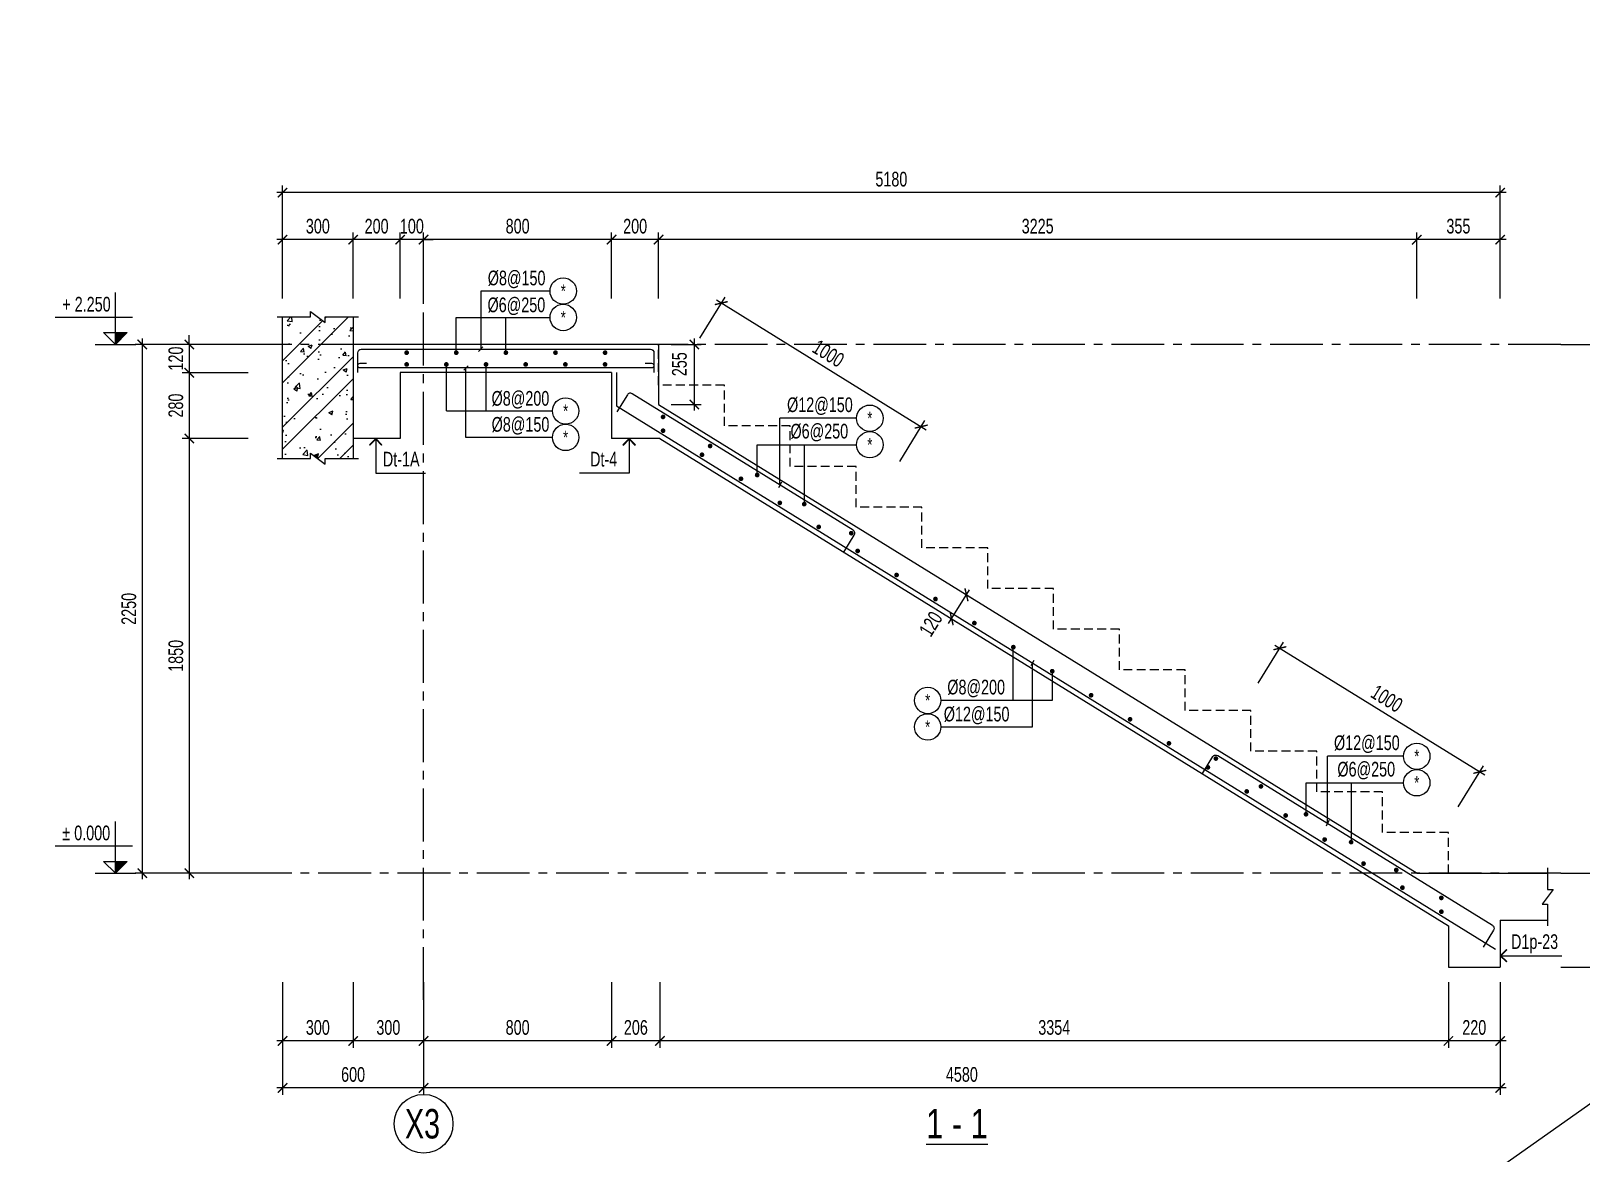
# Model space of a CAD drawing. Header units: millimetres. Extents: x -77370 to 109412, y -14880 to 214694.
# Drawn here: x 48585 to 61783, y 158162 to 167719 of the extents above; entities that cross this region are included whole.
import ezdxf
from ezdxf.enums import TextEntityAlignment as Align

# ---------------------------------------------------------------- set-up
doc = ezdxf.new("R2010")
doc.units = ezdxf.units.MM
doc.header["$LTSCALE"] = 300
doc.header["$MEASUREMENT"] = 0
doc.header["$PDMODE"] = 66
doc.linetypes.add('CENTER2', pattern=[1.125, 0.75, -0.125, 0.125, -0.125])
doc.linetypes.add('HIDDEN', pattern=[0.375, 0.25, -0.125])
doc.layers.get('0').update_dxf_attribs({"linetype": 'CONTINUOUS'})
doc.layers.get('DEFPOINTS').update_dxf_attribs({"linetype": 'CONTINUOUS'})
for name, color, linetype in [('CDC.01.AXIS', 160, 'CENTER2'), ('CDC.02.DIM', 1, 'CONTINUOUS'), ('CDC.03.BORDER', 3, 'CONTINUOUS'), ('CDC.04.HIDDEN', 8, 'HIDDEN'), ('CDC.05.STEEL', 4, 'CONTINUOUS'), ('CDC.06.TEXT', 2, 'CONTINUOUS'), ('CDC.10.HATCH', 251, 'CONTINUOUS'), ('CDC.11.NOTE', 8, 'CONTINUOUS'), ('CDC.14.STEELNUM', 2, 'CONTINUOUS'), ('KCS_SNODE', 6, 'CONTINUOUS')]:
    doc.layers.add(name, color=color, linetype=linetype)
doc.layers.add('KCS_Plotter', color=11, linetype='CONTINUOUS', plot=False)
doc.styles.add('KCS_SMTEXT', font='arial.ttf', dxfattribs={"width": 0.7})
doc.dimstyles.new('KCS_DIM25', dxfattribs={"dimscale": 2, "dimtxt": 62.5, "dimasz": 40, "dimexe": 30, "dimexo": 0, "dimgap": 25, "dimtad": 1, "dimdec": 0, "dimlfac": 0.5, "dimzin": 13, "dimdsep": 46, "dimtxsty": 'KCS_SMTEXT', "dimblk": 'ARCHTICK', "dimcen": 0, "dimdle": 25, "dimclrd": 1, "dimclre": 1, "dimclrt": 2, "dimadec": 0, "dimazin": 0, "dimtfac": 1, "dimtdec": 0, "dimtix": 1, "dimtmove": 2, "dimatfit": 3, "dimfxl": 1, "dimtolj": 1, "dimtzin": 13, "dimarcsym": 0})

# ---------------------------------------------------------------- blocks, each defined once
blk = doc.blocks.new('_ArchTick')
at = {"color": 0, "linetype": 'ByBlock', "const_width": 0.15}
blk.add_lwpolyline([(-0.5, -0.5), (0.5, 0.5)], dxfattribs=at)
blk = doc.blocks.new('*D926')
at = {"layer": 'CDC.02.DIM', "color": 1, "lineweight": -2, "transparency": 16777216}
for p, q in [((50432, 164251), (49872, 164251)), ((49932, 164301), (49932, 160501)), ((50432, 160551), (49872, 160551))]:
    blk.add_line(p, q, dxfattribs=at)
at = {"layer": 'DEFPOINTS', "color": 0, "transparency": 16777216}
for p in [(50432, 164251), (49932, 160551), (50432, 160551)]:
    blk.add_point(p, dxfattribs=at)
at = {"layer": 'CDC.02.DIM', "color": 1, "lineweight": -2, "transparency": 16777216, "xscale": 80, "yscale": 80, "zscale": 80}
for p, rotation in [((49932, 164251), 90), ((49932, 160551), 270)]:
    blk.add_blockref('_ArchTick', p, dxfattribs=dict(at, rotation=rotation))
at = {"layer": 'CDC.02.DIM', "color": 2, "transparency": 16777216, "insert": (49818, 162401), "char_height": 125, "attachment_point": 5, "rotation": 90, "style": 'KCS_SMTEXT'}
blk.add_mtext('\\A1;1850', dxfattribs=at)
blk = doc.blocks.new('*D927')
at = {"layer": 'CDC.02.DIM', "color": 1, "lineweight": -2, "transparency": 16777216}
for p, q in [((49532, 165101), (49532, 160501)), ((50432, 165051), (49472, 165051)), ((50432, 160551), (49472, 160551))]:
    blk.add_line(p, q, dxfattribs=at)
at = {"layer": 'DEFPOINTS', "color": 0, "transparency": 16777216}
for p in [(50432, 165051), (49532, 160551), (50432, 160551)]:
    blk.add_point(p, dxfattribs=at)
at = {"layer": 'CDC.02.DIM', "color": 1, "lineweight": -2, "transparency": 16777216, "xscale": 80, "yscale": 80, "zscale": 80}
for p, rotation in [((49532, 165051), 90), ((49532, 160551), 270)]:
    blk.add_blockref('_ArchTick', p, dxfattribs=dict(at, rotation=rotation))
at = {"layer": 'CDC.02.DIM', "color": 2, "transparency": 16777216, "insert": (49418, 162801), "char_height": 125, "attachment_point": 5, "rotation": 90, "style": 'KCS_SMTEXT'}
blk.add_mtext('\\A1;2250', dxfattribs=at)
blk = doc.blocks.new('*D928')
at = {"layer": 'CDC.02.DIM', "color": 1, "lineweight": -2, "transparency": 16777216}
for p, q in [((49932, 165051), (49932, 165131)), ((50432, 165051), (49872, 165051)), ((49932, 165051), (49932, 164811)), ((50432, 164811), (49872, 164811)), ((49932, 164811), (49932, 164731))]:
    blk.add_line(p, q, dxfattribs=at)
at = {"layer": 'DEFPOINTS', "color": 0, "transparency": 16777216}
for p in [(50432, 165051), (49932, 164811), (50432, 164811)]:
    blk.add_point(p, dxfattribs=at)
at = {"layer": 'CDC.02.DIM', "color": 1, "lineweight": -2, "transparency": 16777216, "xscale": 80, "yscale": 80, "zscale": 80}
for p, rotation in [((49932, 165051), 270), ((49932, 164811), 90)]:
    blk.add_blockref('_ArchTick', p, dxfattribs=dict(at, rotation=rotation))
at = {"layer": 'CDC.02.DIM', "color": 2, "transparency": 16777216, "insert": (49818, 164931), "char_height": 125, "attachment_point": 5, "rotation": 90, "style": 'KCS_SMTEXT'}
blk.add_mtext('\\A1;120', dxfattribs=at)
blk = doc.blocks.new('*D929')
at = {"layer": 'CDC.02.DIM', "color": 1, "lineweight": -2, "transparency": 16777216}
for p, q in [((49932, 164861), (49932, 164201)), ((50432, 164811), (49872, 164811)), ((50432, 164251), (49872, 164251))]:
    blk.add_line(p, q, dxfattribs=at)
at = {"layer": 'DEFPOINTS', "color": 0, "transparency": 16777216}
for p in [(50432, 164811), (49932, 164251), (50432, 164251)]:
    blk.add_point(p, dxfattribs=at)
at = {"layer": 'CDC.02.DIM', "color": 1, "lineweight": -2, "transparency": 16777216, "xscale": 80, "yscale": 80, "zscale": 80}
for p, rotation in [((49932, 164811), 90), ((49932, 164251), 270)]:
    blk.add_blockref('_ArchTick', p, dxfattribs=dict(at, rotation=rotation))
at = {"layer": 'CDC.02.DIM', "color": 2, "transparency": 16777216, "insert": (49818, 164531), "char_height": 125, "attachment_point": 5, "rotation": 90, "style": 'KCS_SMTEXT'}
blk.add_mtext('\\A1;280', dxfattribs=at)
blk = doc.blocks.new('*D930')
at = {"layer": 'CDC.02.DIM', "color": 1, "lineweight": -2, "transparency": 16777216}
for p, q in [((60426, 165943), (53876, 165943)), ((53926, 165443), (53926, 166003)), ((60376, 165443), (60376, 166003))]:
    blk.add_line(p, q, dxfattribs=at)
at = {"layer": 'DEFPOINTS', "color": 0, "transparency": 16777216}
for p in [(53926, 165943), (53926, 165443), (60376, 165443)]:
    blk.add_point(p, dxfattribs=at)
at = {"layer": 'CDC.02.DIM', "color": 1, "lineweight": -2, "transparency": 16777216, "xscale": 80, "yscale": 80, "zscale": 80, "rotation": 180}
blk.add_blockref('_ArchTick', (53926, 165943), dxfattribs=at)
at = {"layer": 'CDC.02.DIM', "color": 1, "lineweight": -2, "transparency": 16777216, "xscale": 80, "yscale": 80, "zscale": 80}
blk.add_blockref('_ArchTick', (60376, 165943), dxfattribs=at)
at = {"layer": 'CDC.02.DIM', "color": 2, "transparency": 16777216, "insert": (57151, 166057), "char_height": 125, "attachment_point": 5, "style": 'KCS_SMTEXT'}
blk.add_mtext('\\A1;3225', dxfattribs=at)
blk = doc.blocks.new('*D931')
at = {"layer": 'CDC.02.DIM', "color": 1, "lineweight": -2, "transparency": 16777216}
for p, q in [((53976, 165943), (53476, 165943)), ((53526, 165443), (53526, 166003)), ((53926, 165443), (53926, 166003))]:
    blk.add_line(p, q, dxfattribs=at)
at = {"layer": 'DEFPOINTS', "color": 0, "transparency": 16777216}
for p in [(53526, 165943), (53526, 165443), (53926, 165443)]:
    blk.add_point(p, dxfattribs=at)
at = {"layer": 'CDC.02.DIM', "color": 1, "lineweight": -2, "transparency": 16777216, "xscale": 80, "yscale": 80, "zscale": 80, "rotation": 180}
blk.add_blockref('_ArchTick', (53526, 165943), dxfattribs=at)
at = {"layer": 'CDC.02.DIM', "color": 1, "lineweight": -2, "transparency": 16777216, "xscale": 80, "yscale": 80, "zscale": 80}
blk.add_blockref('_ArchTick', (53926, 165943), dxfattribs=at)
at = {"layer": 'CDC.02.DIM', "color": 2, "transparency": 16777216, "insert": (53726, 166057), "char_height": 125, "attachment_point": 5, "style": 'KCS_SMTEXT'}
blk.add_mtext('\\A1;200', dxfattribs=at)
blk = doc.blocks.new('*D932')
at = {"layer": 'CDC.02.DIM', "color": 1, "lineweight": -2, "transparency": 16777216}
for p, q in [((51776, 165943), (51276, 165943)), ((51326, 165443), (51326, 166003)), ((51726, 165443), (51726, 166003))]:
    blk.add_line(p, q, dxfattribs=at)
at = {"layer": 'DEFPOINTS', "color": 0, "transparency": 16777216}
for p in [(51326, 165943), (51326, 165443), (51726, 165443)]:
    blk.add_point(p, dxfattribs=at)
at = {"layer": 'CDC.02.DIM', "color": 1, "lineweight": -2, "transparency": 16777216, "xscale": 80, "yscale": 80, "zscale": 80, "rotation": 180}
blk.add_blockref('_ArchTick', (51326, 165943), dxfattribs=at)
at = {"layer": 'CDC.02.DIM', "color": 1, "lineweight": -2, "transparency": 16777216, "xscale": 80, "yscale": 80, "zscale": 80}
blk.add_blockref('_ArchTick', (51726, 165943), dxfattribs=at)
at = {"layer": 'CDC.02.DIM', "color": 2, "transparency": 16777216, "insert": (51526, 166057), "char_height": 125, "attachment_point": 5, "style": 'KCS_SMTEXT'}
blk.add_mtext('\\A1;200', dxfattribs=at)
blk = doc.blocks.new('*D933')
at = {"layer": 'CDC.02.DIM', "color": 1, "lineweight": -2, "transparency": 16777216}
for p, q in [((61136, 166343), (50676, 166343)), ((50726, 165443), (50726, 166403)), ((61086, 165443), (61086, 166403))]:
    blk.add_line(p, q, dxfattribs=at)
at = {"layer": 'DEFPOINTS', "color": 0, "transparency": 16777216}
for p in [(50726, 166343), (50726, 165443), (61086, 165443)]:
    blk.add_point(p, dxfattribs=at)
at = {"layer": 'CDC.02.DIM', "color": 1, "lineweight": -2, "transparency": 16777216, "xscale": 80, "yscale": 80, "zscale": 80, "rotation": 180}
blk.add_blockref('_ArchTick', (50726, 166343), dxfattribs=at)
at = {"layer": 'CDC.02.DIM', "color": 1, "lineweight": -2, "transparency": 16777216, "xscale": 80, "yscale": 80, "zscale": 80}
blk.add_blockref('_ArchTick', (61086, 166343), dxfattribs=at)
at = {"layer": 'CDC.02.DIM', "color": 2, "transparency": 16777216, "insert": (55906, 166457), "char_height": 125, "attachment_point": 5, "style": 'KCS_SMTEXT'}
blk.add_mtext('\\A1;5180', dxfattribs=at)
blk = doc.blocks.new('*D934')
at = {"layer": 'CDC.02.DIM', "color": 1, "lineweight": -2, "transparency": 16777216}
for p, q in [((51376, 165943), (50676, 165943)), ((50726, 165443), (50726, 166003)), ((51326, 165443), (51326, 166003))]:
    blk.add_line(p, q, dxfattribs=at)
at = {"layer": 'DEFPOINTS', "color": 0, "transparency": 16777216}
for p in [(50726, 165943), (50726, 165443), (51326, 165443)]:
    blk.add_point(p, dxfattribs=at)
at = {"layer": 'CDC.02.DIM', "color": 1, "lineweight": -2, "transparency": 16777216, "xscale": 80, "yscale": 80, "zscale": 80, "rotation": 180}
blk.add_blockref('_ArchTick', (50726, 165943), dxfattribs=at)
at = {"layer": 'CDC.02.DIM', "color": 1, "lineweight": -2, "transparency": 16777216, "xscale": 80, "yscale": 80, "zscale": 80}
blk.add_blockref('_ArchTick', (51326, 165943), dxfattribs=at)
at = {"layer": 'CDC.02.DIM', "color": 2, "transparency": 16777216, "insert": (51026, 166057), "char_height": 125, "attachment_point": 5, "style": 'KCS_SMTEXT'}
blk.add_mtext('\\A1;300', dxfattribs=at)
blk = doc.blocks.new('*D935')
at = {"layer": 'CDC.02.DIM', "color": 1, "lineweight": -2, "transparency": 16777216}
for p, q in [((61136, 165943), (60326, 165943)), ((60376, 165443), (60376, 166003)), ((61086, 165443), (61086, 166003))]:
    blk.add_line(p, q, dxfattribs=at)
at = {"layer": 'DEFPOINTS', "color": 0, "transparency": 16777216}
for p in [(60376, 165943), (60376, 165443), (61086, 165443)]:
    blk.add_point(p, dxfattribs=at)
at = {"layer": 'CDC.02.DIM', "color": 1, "lineweight": -2, "transparency": 16777216, "xscale": 80, "yscale": 80, "zscale": 80, "rotation": 180}
blk.add_blockref('_ArchTick', (60376, 165943), dxfattribs=at)
at = {"layer": 'CDC.02.DIM', "color": 1, "lineweight": -2, "transparency": 16777216, "xscale": 80, "yscale": 80, "zscale": 80}
blk.add_blockref('_ArchTick', (61086, 165943), dxfattribs=at)
at = {"layer": 'CDC.02.DIM', "color": 2, "transparency": 16777216, "insert": (60731, 166057), "char_height": 125, "attachment_point": 5, "style": 'KCS_SMTEXT'}
blk.add_mtext('\\A1;355', dxfattribs=at)
blk = doc.blocks.new('*D936')
at = {"layer": 'CDC.02.DIM', "color": 1, "lineweight": -2, "transparency": 16777216}
for p, q in [((53576, 165943), (51876, 165943)), ((51926, 165443), (51926, 166003)), ((53526, 165443), (53526, 166003))]:
    blk.add_line(p, q, dxfattribs=at)
at = {"layer": 'DEFPOINTS', "color": 0, "transparency": 16777216}
for p in [(51926, 165943), (51926, 165443), (53526, 165443)]:
    blk.add_point(p, dxfattribs=at)
at = {"layer": 'CDC.02.DIM', "color": 1, "lineweight": -2, "transparency": 16777216, "xscale": 80, "yscale": 80, "zscale": 80, "rotation": 180}
blk.add_blockref('_ArchTick', (51926, 165943), dxfattribs=at)
at = {"layer": 'CDC.02.DIM', "color": 1, "lineweight": -2, "transparency": 16777216, "xscale": 80, "yscale": 80, "zscale": 80}
blk.add_blockref('_ArchTick', (53526, 165943), dxfattribs=at)
at = {"layer": 'CDC.02.DIM', "color": 2, "transparency": 16777216, "insert": (52726, 166057), "char_height": 125, "attachment_point": 5, "style": 'KCS_SMTEXT'}
blk.add_mtext('\\A1;800', dxfattribs=at)
blk = doc.blocks.new('*D937')
at = {"layer": 'CDC.02.DIM', "color": 1, "lineweight": -2, "transparency": 16777216}
for p, q in [((62103, 160501), (62103, 165101)), ((61603, 165051), (62163, 165051)), ((61603, 160551), (62163, 160551))]:
    blk.add_line(p, q, dxfattribs=at)
at = {"layer": 'DEFPOINTS', "color": 0, "transparency": 16777216}
for p in [(61603, 165051), (62103, 165051), (61603, 160551)]:
    blk.add_point(p, dxfattribs=at)
at = {"layer": 'CDC.02.DIM', "color": 1, "lineweight": -2, "transparency": 16777216, "xscale": 80, "yscale": 80, "zscale": 80}
for p, rotation in [((62103, 165051), 90), ((62103, 160551), 270)]:
    blk.add_blockref('_ArchTick', p, dxfattribs=dict(at, rotation=rotation))
at = {"layer": 'CDC.02.DIM', "color": 2, "transparency": 16777216, "insert": (61990, 162801), "char_height": 125, "attachment_point": 5, "rotation": 90, "style": 'KCS_SMTEXT'}
blk.add_mtext('\\A1;13Bx173.1 = 2250', dxfattribs=at)
blk = doc.blocks.new('*D938')
at = {"layer": 'CDC.02.DIM', "color": 1, "lineweight": -2, "transparency": 16777216}
for p, q in [((61603, 160551), (62163, 160551)), ((62103, 159701), (62103, 160601)), ((61603, 159751), (62163, 159751))]:
    blk.add_line(p, q, dxfattribs=at)
at = {"layer": 'DEFPOINTS', "color": 0, "transparency": 16777216}
for p in [(61603, 160551), (62103, 160551), (61603, 159751)]:
    blk.add_point(p, dxfattribs=at)
at = {"layer": 'CDC.02.DIM', "color": 1, "lineweight": -2, "transparency": 16777216, "xscale": 80, "yscale": 80, "zscale": 80}
for p, rotation in [((62103, 160551), 90), ((62103, 159751), 270)]:
    blk.add_blockref('_ArchTick', p, dxfattribs=dict(at, rotation=rotation))
at = {"layer": 'CDC.02.DIM', "color": 2, "transparency": 16777216, "insert": (61990, 160151), "char_height": 125, "attachment_point": 5, "rotation": 90, "style": 'KCS_SMTEXT'}
blk.add_mtext('\\A1;400', dxfattribs=at)
blk = doc.blocks.new('*D939')
at = {"layer": 'CDC.02.DIM', "color": 1, "lineweight": -2, "transparency": 16777216}
for p, q in [((53526, 159624), (53526, 159064)), ((53937, 159624), (53937, 159064)), ((53987, 159124), (53476, 159124))]:
    blk.add_line(p, q, dxfattribs=at)
at = {"layer": 'DEFPOINTS', "color": 0, "transparency": 16777216}
for p in [(53526, 159624), (53937, 159624), (53526, 159124)]:
    blk.add_point(p, dxfattribs=at)
at = {"layer": 'CDC.02.DIM', "color": 1, "lineweight": -2, "transparency": 16777216, "xscale": 80, "yscale": 80, "zscale": 80, "rotation": 180}
blk.add_blockref('_ArchTick', (53526, 159124), dxfattribs=at)
at = {"layer": 'CDC.02.DIM', "color": 1, "lineweight": -2, "transparency": 16777216, "xscale": 80, "yscale": 80, "zscale": 80}
blk.add_blockref('_ArchTick', (53937, 159124), dxfattribs=at)
at = {"layer": 'CDC.02.DIM', "color": 2, "transparency": 16777216, "insert": (53732, 159238), "char_height": 125, "attachment_point": 5, "style": 'KCS_SMTEXT'}
blk.add_mtext('\\A1;206', dxfattribs=at)
blk = doc.blocks.new('*D940')
at = {"layer": 'CDC.02.DIM', "color": 1, "lineweight": -2, "transparency": 16777216}
for p, q in [((51926, 159624), (51926, 159064)), ((53526, 159624), (53526, 159064)), ((53576, 159124), (51876, 159124))]:
    blk.add_line(p, q, dxfattribs=at)
at = {"layer": 'DEFPOINTS', "color": 0, "transparency": 16777216}
for p in [(51926, 159624), (53526, 159624), (51926, 159124)]:
    blk.add_point(p, dxfattribs=at)
at = {"layer": 'CDC.02.DIM', "color": 1, "lineweight": -2, "transparency": 16777216, "xscale": 80, "yscale": 80, "zscale": 80, "rotation": 180}
blk.add_blockref('_ArchTick', (51926, 159124), dxfattribs=at)
at = {"layer": 'CDC.02.DIM', "color": 1, "lineweight": -2, "transparency": 16777216, "xscale": 80, "yscale": 80, "zscale": 80}
blk.add_blockref('_ArchTick', (53526, 159124), dxfattribs=at)
at = {"layer": 'CDC.02.DIM', "color": 2, "transparency": 16777216, "insert": (52726, 159238), "char_height": 125, "attachment_point": 5, "style": 'KCS_SMTEXT'}
blk.add_mtext('\\A1;800', dxfattribs=at)
blk = doc.blocks.new('*D851')
at = {"layer": 'CDC.02.DIM', "color": 1, "lineweight": -2, "transparency": 16777216}
for p, q in [((51926, 159624), (51926, 158664)), ((61086, 159624), (61086, 158664)), ((61136, 158724), (51876, 158724))]:
    blk.add_line(p, q, dxfattribs=at)
at = {"layer": 'DEFPOINTS', "color": 0, "transparency": 16777216}
for p in [(51926, 159624), (61086, 159624), (51926, 158724)]:
    blk.add_point(p, dxfattribs=at)
at = {"layer": 'CDC.02.DIM', "color": 1, "lineweight": -2, "transparency": 16777216, "xscale": 80, "yscale": 80, "zscale": 80, "rotation": 180}
blk.add_blockref('_ArchTick', (51926, 158724), dxfattribs=at)
at = {"layer": 'CDC.02.DIM', "color": 1, "lineweight": -2, "transparency": 16777216, "xscale": 80, "yscale": 80, "zscale": 80}
blk.add_blockref('_ArchTick', (61086, 158724), dxfattribs=at)
at = {"layer": 'CDC.02.DIM', "color": 2, "transparency": 16777216, "insert": (56506, 158838), "char_height": 125, "attachment_point": 5, "style": 'KCS_SMTEXT'}
blk.add_mtext('\\A1;4580', dxfattribs=at)
blk = doc.blocks.new('*D852')
at = {"layer": 'CDC.02.DIM', "color": 1, "lineweight": -2, "transparency": 16777216}
for p, q in [((60646, 159624), (60646, 159064)), ((61086, 159624), (61086, 159064)), ((61136, 159124), (60596, 159124))]:
    blk.add_line(p, q, dxfattribs=at)
at = {"layer": 'DEFPOINTS', "color": 0, "transparency": 16777216}
for p in [(60646, 159624), (61086, 159624), (60646, 159124)]:
    blk.add_point(p, dxfattribs=at)
at = {"layer": 'CDC.02.DIM', "color": 1, "lineweight": -2, "transparency": 16777216, "xscale": 80, "yscale": 80, "zscale": 80, "rotation": 180}
blk.add_blockref('_ArchTick', (60646, 159124), dxfattribs=at)
at = {"layer": 'CDC.02.DIM', "color": 1, "lineweight": -2, "transparency": 16777216, "xscale": 80, "yscale": 80, "zscale": 80}
blk.add_blockref('_ArchTick', (61086, 159124), dxfattribs=at)
at = {"layer": 'CDC.02.DIM', "color": 2, "transparency": 16777216, "insert": (60866, 159238), "char_height": 125, "attachment_point": 5, "style": 'KCS_SMTEXT'}
blk.add_mtext('\\A1;220', dxfattribs=at)
blk = doc.blocks.new('*D853')
at = {"layer": 'CDC.02.DIM', "color": 1, "lineweight": -2, "transparency": 16777216}
for p, q in [((51326, 159624), (51326, 159064)), ((51926, 159624), (51926, 159064)), ((51976, 159124), (51276, 159124))]:
    blk.add_line(p, q, dxfattribs=at)
at = {"layer": 'DEFPOINTS', "color": 0, "transparency": 16777216}
for p in [(51326, 159624), (51926, 159624), (51326, 159124)]:
    blk.add_point(p, dxfattribs=at)
at = {"layer": 'CDC.02.DIM', "color": 1, "lineweight": -2, "transparency": 16777216, "xscale": 80, "yscale": 80, "zscale": 80, "rotation": 180}
blk.add_blockref('_ArchTick', (51326, 159124), dxfattribs=at)
at = {"layer": 'CDC.02.DIM', "color": 1, "lineweight": -2, "transparency": 16777216, "xscale": 80, "yscale": 80, "zscale": 80}
blk.add_blockref('_ArchTick', (51926, 159124), dxfattribs=at)
at = {"layer": 'CDC.02.DIM', "color": 2, "transparency": 16777216, "insert": (51626, 159238), "char_height": 125, "attachment_point": 5, "style": 'KCS_SMTEXT'}
blk.add_mtext('\\A1;300', dxfattribs=at)
blk = doc.blocks.new('*D854')
at = {"layer": 'CDC.02.DIM', "color": 1, "lineweight": -2, "transparency": 16777216}
for p, q in [((50726, 159624), (50726, 159064)), ((51326, 159624), (51326, 159064)), ((51376, 159124), (50676, 159124))]:
    blk.add_line(p, q, dxfattribs=at)
at = {"layer": 'DEFPOINTS', "color": 0, "transparency": 16777216}
for p in [(50726, 159624), (51326, 159624), (50726, 159124)]:
    blk.add_point(p, dxfattribs=at)
at = {"layer": 'CDC.02.DIM', "color": 1, "lineweight": -2, "transparency": 16777216, "xscale": 80, "yscale": 80, "zscale": 80, "rotation": 180}
blk.add_blockref('_ArchTick', (50726, 159124), dxfattribs=at)
at = {"layer": 'CDC.02.DIM', "color": 1, "lineweight": -2, "transparency": 16777216, "xscale": 80, "yscale": 80, "zscale": 80}
blk.add_blockref('_ArchTick', (51326, 159124), dxfattribs=at)
at = {"layer": 'CDC.02.DIM', "color": 2, "transparency": 16777216, "insert": (51026, 159238), "char_height": 125, "attachment_point": 5, "style": 'KCS_SMTEXT'}
blk.add_mtext('\\A1;300', dxfattribs=at)
blk = doc.blocks.new('*D855')
at = {"layer": 'CDC.02.DIM', "color": 1, "lineweight": -2, "transparency": 16777216}
for p, q in [((50726, 159624), (50726, 158664)), ((51926, 159624), (51926, 158664)), ((51976, 158724), (50676, 158724))]:
    blk.add_line(p, q, dxfattribs=at)
at = {"layer": 'DEFPOINTS', "color": 0, "transparency": 16777216}
for p in [(50726, 159624), (51926, 159624), (50726, 158724)]:
    blk.add_point(p, dxfattribs=at)
at = {"layer": 'CDC.02.DIM', "color": 1, "lineweight": -2, "transparency": 16777216, "xscale": 80, "yscale": 80, "zscale": 80, "rotation": 180}
blk.add_blockref('_ArchTick', (50726, 158724), dxfattribs=at)
at = {"layer": 'CDC.02.DIM', "color": 1, "lineweight": -2, "transparency": 16777216, "xscale": 80, "yscale": 80, "zscale": 80}
blk.add_blockref('_ArchTick', (51926, 158724), dxfattribs=at)
at = {"layer": 'CDC.02.DIM', "color": 2, "transparency": 16777216, "insert": (51326, 158838), "char_height": 125, "attachment_point": 5, "style": 'KCS_SMTEXT'}
blk.add_mtext('\\A1;600', dxfattribs=at)
blk = doc.blocks.new('*D856')
at = {"layer": 'CDC.02.DIM', "color": 1, "lineweight": -2, "transparency": 16777216}
for p, q in [((56393, 162675), (56571, 162964)), ((56545, 162921), (56596, 162890)), ((56419, 162717), (56470, 162686))]:
    blk.add_line(p, q, dxfattribs=at)
at = {"layer": 'DEFPOINTS', "color": 0, "transparency": 16777216}
for p in [(56545, 162921), (56545, 162921), (56419, 162717)]:
    blk.add_point(p, dxfattribs=at)
at = {"layer": 'CDC.02.DIM', "color": 1, "lineweight": -2, "transparency": 16777216, "xscale": 80, "yscale": 80, "zscale": 80}
for p, rotation in [((56545, 162921), 58.27846772465916), ((56419, 162717), 238.2784677246592)]:
    blk.add_blockref('_ArchTick', p, dxfattribs=dict(at, rotation=rotation))
at = {"layer": 'CDC.02.DIM', "color": 2, "transparency": 16777216, "insert": (56242, 162672), "char_height": 125, "attachment_point": 5, "rotation": 58.2785, "style": 'KCS_SMTEXT'}
blk.add_mtext('\\A1;120', dxfattribs=at)
blk = doc.blocks.new('*D857')
at = {"layer": 'CDC.02.DIM', "color": 1, "lineweight": -2, "transparency": 16777216}
for p, q in [((54275, 165106), (54491, 165454)), ((54417, 165430), (56203, 164325)), ((55977, 164054), (56192, 164403))]:
    blk.add_line(p, q, dxfattribs=at)
at = {"layer": 'DEFPOINTS', "color": 0, "transparency": 16777216}
for p in [(54275, 165106), (56160, 164352), (55977, 164054)]:
    blk.add_point(p, dxfattribs=at)
at = {"layer": 'CDC.02.DIM', "color": 1, "lineweight": -2, "transparency": 16777216, "xscale": 80, "yscale": 80, "zscale": 80}
for p, rotation in [((54459, 165403), 148.2784677246591), ((56160, 164352), 328.2784677246591)]:
    blk.add_blockref('_ArchTick', p, dxfattribs=dict(at, rotation=rotation))
at = {"layer": 'CDC.02.DIM', "color": 2, "transparency": 16777216, "insert": (55370, 164974), "char_height": 125, "attachment_point": 5, "rotation": 328.2785, "style": 'KCS_SMTEXT'}
blk.add_mtext('\\A1;1000', dxfattribs=at)
blk = doc.blocks.new('*D858')
at = {"layer": 'CDC.02.DIM', "color": 1, "lineweight": -2, "transparency": 16777216}
for p, q in [((59028, 162168), (59243, 162517)), ((59169, 162492), (60956, 161388)), ((60729, 161116), (60945, 161465))]:
    blk.add_line(p, q, dxfattribs=at)
at = {"layer": 'DEFPOINTS', "color": 0, "transparency": 16777216}
for p in [(59028, 162168), (60913, 161414), (60729, 161116)]:
    blk.add_point(p, dxfattribs=at)
at = {"layer": 'CDC.02.DIM', "color": 1, "lineweight": -2, "transparency": 16777216, "xscale": 80, "yscale": 80, "zscale": 80}
for p, rotation in [((59212, 162466), 148.2784677246591), ((60913, 161414), 328.2784677246591)]:
    blk.add_blockref('_ArchTick', p, dxfattribs=dict(at, rotation=rotation))
at = {"layer": 'CDC.02.DIM', "color": 2, "transparency": 16777216, "insert": (60122, 162037), "char_height": 125, "attachment_point": 5, "rotation": 328.2785, "style": 'KCS_SMTEXT'}
blk.add_mtext('\\A1;1000', dxfattribs=at)
blk = doc.blocks.new('*D921')
at = {"layer": 'CDC.02.DIM', "color": 1, "lineweight": -2, "transparency": 16777216}
for p, q in [((53937, 159624), (53937, 159064)), ((60646, 159624), (60646, 159064)), ((60696, 159124), (53887, 159124))]:
    blk.add_line(p, q, dxfattribs=at)
at = {"layer": 'DEFPOINTS', "color": 0, "transparency": 16777216}
for p in [(53937, 159624), (60646, 159624), (53937, 159124)]:
    blk.add_point(p, dxfattribs=at)
at = {"layer": 'CDC.02.DIM', "color": 1, "lineweight": -2, "transparency": 16777216, "xscale": 80, "yscale": 80, "zscale": 80, "rotation": 180}
blk.add_blockref('_ArchTick', (53937, 159124), dxfattribs=at)
at = {"layer": 'CDC.02.DIM', "color": 1, "lineweight": -2, "transparency": 16777216, "xscale": 80, "yscale": 80, "zscale": 80}
blk.add_blockref('_ArchTick', (60646, 159124), dxfattribs=at)
at = {"layer": 'CDC.02.DIM', "color": 2, "transparency": 16777216, "insert": (57292, 159238), "char_height": 125, "attachment_point": 5, "style": 'KCS_SMTEXT'}
blk.add_mtext('\\A1;3354', dxfattribs=at)
blk = doc.blocks.new('*D653')
at = {"layer": 'CDC.02.DIM', "color": 1, "lineweight": -2, "transparency": 16777216}
for p, q in [((51726, 165943), (51646, 165943)), ((51726, 165443), (51726, 166003)), ((51926, 165943), (51726, 165943)), ((51926, 165443), (51926, 166003)), ((51926, 165943), (52006, 165943))]:
    blk.add_line(p, q, dxfattribs=at)
at = {"layer": 'DEFPOINTS', "color": 0, "transparency": 16777216}
for p in [(51726, 165943), (51726, 165443), (51926, 165443)]:
    blk.add_point(p, dxfattribs=at)
at = {"layer": 'CDC.02.DIM', "color": 1, "lineweight": -2, "transparency": 16777216, "xscale": 80, "yscale": 80, "zscale": 80}
blk.add_blockref('_ArchTick', (51726, 165943), dxfattribs=at)
at = {"layer": 'CDC.02.DIM', "color": 1, "lineweight": -2, "transparency": 16777216, "xscale": 80, "yscale": 80, "zscale": 80, "rotation": 180}
blk.add_blockref('_ArchTick', (51926, 165943), dxfattribs=at)
at = {"layer": 'CDC.02.DIM', "color": 2, "transparency": 16777216, "insert": (51826, 166057), "char_height": 125, "attachment_point": 5, "style": 'KCS_SMTEXT'}
blk.add_mtext('\\A1;100', dxfattribs=at)
blk = doc.blocks.new('*D655')
at = {"layer": 'CDC.02.DIM', "color": 1, "lineweight": -2, "transparency": 16777216}
for p, q in [((54229, 165101), (54229, 164490)), ((54033, 165051), (54289, 165051)), ((54033, 164540), (54289, 164540))]:
    blk.add_line(p, q, dxfattribs=at)
at = {"layer": 'DEFPOINTS', "color": 0, "transparency": 16777216}
for p in [(54033, 165051), (54033, 164540), (54229, 164540)]:
    blk.add_point(p, dxfattribs=at)
at = {"layer": 'CDC.02.DIM', "color": 1, "lineweight": -2, "transparency": 16777216, "xscale": 80, "yscale": 80, "zscale": 80}
for p, rotation in [((54229, 165051), 90), ((54229, 164540), 270)]:
    blk.add_blockref('_ArchTick', p, dxfattribs=dict(at, rotation=rotation))
at = {"layer": 'CDC.02.DIM', "color": 2, "transparency": 16777216, "insert": (54103, 164883), "char_height": 125, "attachment_point": 5, "rotation": 90, "style": 'KCS_SMTEXT'}
blk.add_mtext('\\A1;255', dxfattribs=at)

msp = doc.modelspace()

# ---------------------------------------------------------------- hatches: boundary and pattern name
at = {"layer": 'CDC.10.HATCH'}
h = msp.add_hatch(dxfattribs=at)
h.set_pattern_fill('BETONG', color=256, scale=50)
h.set_pattern_definition([(45, (-2412419.23, 1011026.46), (-282.84271, 282.84271), []), (45, (-2412231.73, 1011026.46), (-282.84271, 282.84271), []), (50, (-2412419.23, 1011026.46), (358.63009, -31.376067), [37.5, -412.5]), (355, (-2412419.23, 1011026.46), (-69.375667, 376.096067), [30, -330]), (100.4514, (-2412389.34, 1011023.85), (289.25469, 344.71977), [31.870095, -350.571056]), (46.1842, (-2412419.23, 1011126.46), (533.620524, -82.75951), [56.25, -618.75]), (96.6356, (-2412374.76, 1011119.56), (467.33135, 487.05894), [47.80514, -525.8565]), (351.1842, (-2412419.23, 1011126.46), (467.33097, 487.0593), [45, -495]), (21, (-2412369.23, 1011101.46), (298.453526, -201.309445), [37.5, -412.5]), (326, (-2412369.23, 1011101.46), (121.657666, 362.57502), [30, -330]), (71.4514, (-2412344.36, 1011084.7), (420.111314, 161.26525), [31.870095, -350.571056]), (37.5, (-2412419.23, 1011026.46), (6.0799277, 166.446927), [0, -326, 0, -335, 0, -331.25]), (7.5, (-2412419.23, 1011026.46), (131.534769, 197.205856), [0, -191, 0, -318.5, 0, -126.25]), (327.5, (-2412530.73, 1011026.46), (266.911218, -11.277436), [0, -125, 0, -390, 0, -517.5]), (317.5, (-2412580.73, 1011026.46), (291.593085, 50.052491), [0, -162.5, 0, -259, 0, -367.5])])
h.paths.add_polyline_path([(50963.4, 165285.8), (50725.9, 165285.8), (50725.9, 164080), (50963.4, 164080), (50963.4, 164126.9), (51088.4, 164033.1), (51088.4, 164080), (51325.9, 164080), (51325.9, 165285.8), (51088.4, 165285.8), (51088.4, 165238.9), (50963.4, 165332.7)])

# ---------------------------------------------------------------- linework, layer by layer
at = {"layer": 'CDC.01.AXIS', "ltscale": 2}
for p, q in [((51925.9, 159472.4), (51925.9, 165698.2)), ((61603.4, 165051.1), (50262.3, 165051.1)), ((61603.4, 160551.1), (50262.3, 160551.1))]:
    msp.add_line(p, q, dxfattribs=at)
at = {"layer": 'CDC.02.DIM'}
for p, q in [((49303.8, 165051.1), (49303.8, 165492.3)), ((48790.1, 165284.6), (49447.7, 165284.6)), ((49203.1, 165151.7), (49404.5, 165151.7)), ((49303.8, 165051.1), (49203.1, 165151.7)), ((49303.8, 165051.1), (49404.5, 165151.7)), ((49130.6, 165051.1), (49477, 165051.1)), ((49303.8, 160551.1), (49303.8, 160992.3)), ((48790.1, 160784.6), (49447.7, 160784.6)), ((49203.1, 160651.7), (49404.5, 160651.7)), ((49303.8, 160551.1), (49203.1, 160651.7)), ((49303.8, 160551.1), (49404.5, 160651.7)), ((49130.6, 160551.1), (49477, 160551.1))]:
    msp.add_line(p, q, dxfattribs=at)
msp.add_circle((51925.9, 158419), 250, dxfattribs=at)
for points in [[(49404.5, 165151.7), (49303.8, 165051.1), (49303.8, 165151.7)], [(49404.5, 160651.7), (49303.8, 160551.1), (49303.8, 160651.7)]]:
    msp.add_solid(points, dxfattribs=at)
at = {"layer": 'CDC.03.BORDER'}
for p, q in [((50725.9, 164080), (50725.9, 165285.8)), ((51325.9, 165285.8), (51325.9, 164080)), ((53925.9, 165051.1), (51325.9, 165051.1)), ((53925.9, 165051.1), (53925.9, 164540.3)), ((53525.9, 164811.1), (51725.9, 164811.1)), ((51725.9, 164811.1), (51725.9, 164251.1)), ((53525.9, 164811.1), (53525.9, 164251.1)), ((53925.9, 164540.3), (60379.6, 160551.1)), ((51725.9, 164251.1), (51325.9, 164251.1)), ((53937.4, 164251.1), (53525.9, 164251.1)), ((53937.4, 164251.1), (60645.9, 160104.3)), ((60379.6, 160551.1), (61489.4, 160551.1)), ((60645.9, 160104.3), (60645.9, 159751.1)), ((61085.9, 160151.1), (61085.9, 159751.1)), ((61085.9, 160151.1), (61489.4, 160151.1)), ((60645.9, 159751.1), (61085.9, 159751.1))]:
    msp.add_line(p, q, dxfattribs=at)
at = {"layer": 'CDC.04.HIDDEN'}
msp.add_line((53925.9, 165051.1), (53365.9, 165051.1), dxfattribs=at)
msp.add_lwpolyline([(60645.9, 160551.1), (60645.9, 160897.2), (60085.9, 160897.2), (60085.9, 161243.4), (59525.9, 161243.4), (59525.9, 161589.5), (58965.9, 161589.5), (58965.9, 161935.7), (58405.9, 161935.7), (58405.9, 162281.8), (57845.9, 162281.8), (57845.9, 162628), (57285.9, 162628), (57285.9, 162974.2), (56725.9, 162974.2), (56725.9, 163320.3), (56165.9, 163320.3), (56165.9, 163666.5), (55605.9, 163666.5), (55605.9, 164012.6), (55045.9, 164012.6), (55045.9, 164358.8), (54485.9, 164358.8), (54485.9, 164704.9), (53925.9, 164704.9), (53925.9, 165051.1)], dxfattribs=at)
at = {"layer": 'CDC.05.STEEL'}
for points in [[(51365.9, 164811.1), (51365.9, 164981.1, -0.4142136), (51395.9, 165011.1), (53855.9, 165011.1, -0.4142136), (53885.9, 164981.1), (53885.9, 164811.1)], [(53812.4, 164891.1), (53865.9, 164891.1, -1), (53865.9, 164851.1), (51385.9, 164851.1, -1), (51385.9, 164891.1), (51439.3, 164891.1)], [(55500.9, 163284.6), (55590.3, 163429.2, 0.4142136), (55580.5, 163470.5), (53701.1, 164632.2, 0.4142136), (53659.8, 164622.5), (53570.4, 164477.9)], [(58552.2, 161398.5), (58641.6, 161543.1, -0.4142136), (58682.9, 161552.9), (61020.3, 160108, -0.4142136), (61030.1, 160066.7), (60940.7, 159922.1)]]:
    msp.add_lwpolyline(points, format="xyb", dxfattribs=at)
msp.add_lwpolyline([(53565.9, 164811.1), (53565.9, 164527.7), (61045.9, 159904.1)], dxfattribs=at)
at = {"layer": 'CDC.11.NOTE'}
for p, q in [((53001.7, 165505.9), (52412.6, 165505.9)), ((52412.6, 165505.9), (52412.6, 165011.1)), ((52203.8, 165280.9), (53001.7, 165280.9)), ((52203.8, 164981.1), (52203.8, 165280.9)), ((52625.9, 164981.1), (52625.9, 165280.9)), ((52119.4, 164485.1), (52119.4, 164881.1)), ((52286.1, 164260.1), (52286.1, 164851.1)), ((52457, 164485.1), (52457, 164881.1)), ((52119.4, 164485.1), (53022, 164485.1)), ((55610.5, 164422.9), (54958.1, 164422.9)), ((54958.1, 163855.2), (54958.1, 164422.9)), ((53022, 164260.1), (52286.1, 164260.1)), ((54764.3, 164197.9), (55610.5, 164197.9)), ((54764.3, 163939.8), (54764.3, 164197.9)), ((55164.5, 164197.9), (55164.5, 163692.4)), ((56943.7, 162021.4), (56943.7, 162475)), ((57106, 161796.4), (57106, 162339.8)), ((57274.8, 162270.4), (57274.8, 162021.4)), ((57274.8, 162021.4), (56327.7, 162021.4)), ((56327.7, 161796.4), (57106, 161796.4)), ((60264.3, 161546.2), (59616.6, 161546.2)), ((59616.6, 160975.7), (59616.6, 161546.2)), ((59434.6, 161321.2), (60264.3, 161321.2)), ((59434.6, 161052.9), (59434.6, 161321.2)), ((59818.3, 161321.2), (59818.3, 160815.7))]:
    msp.add_line(p, q, dxfattribs=at)
at = {"layer": 'CDC.11.NOTE', "color": 3}
for p, q in [((52431.2, 165029.6), (52394, 164992.5)), ((52304.7, 164869.6), (52267.5, 164832.5)), ((54970, 163878.6), (54946.2, 163831.9)), ((57117.9, 162362.9), (57094.1, 162316.1)), ((59628.5, 160999.1), (59604.7, 160952.3))]:
    msp.add_line(p, q, dxfattribs=at)
at = {"layer": 'CDC.11.NOTE', "color": 1}
for points in [[(50679, 165285.8), (50963.4, 165285.8), (50963.4, 165332.7), (51088.4, 165238.9), (51088.4, 165285.8), (51372.7, 165285.8)], [(50679, 164080), (50963.4, 164080), (50963.4, 164126.9), (51088.4, 164033.1), (51088.4, 164080), (51372.7, 164080)], [(61489.4, 160598), (61489.4, 160413.6), (61536.3, 160413.6), (61442.6, 160288.6), (61489.4, 160288.6), (61489.4, 160104.2)]]:
    msp.add_lwpolyline(points, dxfattribs=at)
at = {"layer": 'CDC.11.NOTE'}
for points in [[(51518.4, 164251.1), (51571.4, 164198), (51567.9, 164194.5), (51518.4, 164246.1), (51468.9, 164194.5), (51465.3, 164198), (51518.4, 164251.1), (51518.4, 163955.8), (51941.6, 163955.8)], [(53675, 164251.1), (53622, 164198), (53625.5, 164194.5), (53675, 164246.1), (53724.5, 164194.5), (53728, 164198), (53675, 164251.1), (53675, 163955.8), (53251.8, 163955.8)], [(61085.9, 159848.8), (61138.9, 159901.8), (61142.4, 159898.3), (61090.9, 159848.8), (61142.4, 159799.3), (61138.9, 159795.7), (61085.9, 159848.8), (61612.1, 159848.8)]]:
    msp.add_lwpolyline(points, dxfattribs=at)
at = {"layer": 'CDC.14.STEELNUM', "color": 8}
for centre in [(53114.2, 165505.9), (53114.2, 165280.9), (53134.5, 164485.1), (55723, 164422.9), (53134.5, 164260.1), (55723, 164197.9), (56215.2, 162021.4), (56215.2, 161796.4), (60376.8, 161546.2), (60376.8, 161321.2)]:
    msp.add_circle(centre, 112.5, dxfattribs=at)
at = {"layer": 'KCS_Plotter'}
msp.add_line((46255, 147575.5), (88305, 177275.5), dxfattribs=at)
at = {"layer": 'KCS_SNODE', "const_width": 20}
for points in [[(51771.8, 164982.5, -1), (51791.6, 164979.7, -1)], [(52213.7, 164982.5, 1), (52193.9, 164979.7, 1)], [(52635.8, 164982.5, 1), (52616, 164979.7, 1)], [(53057.9, 164982.5, 1), (53038.1, 164979.7, 1)], [(53479.9, 164982.5, 1), (53460.1, 164979.7, 1)], [(51771.8, 164882.5, -1), (51791.6, 164879.7, -1)], [(52109.5, 164882.5, -1), (52129.3, 164879.7, -1)], [(52447.1, 164882.5, -1), (52466.9, 164879.7, -1)], [(52784.8, 164882.5, -1), (52804.6, 164879.7, -1)], [(53122.5, 164882.5, -1), (53142.3, 164879.7, -1)], [(53479.9, 164882.5, 1), (53460.1, 164879.7, 1)], [(53973.7, 164436, 1), (53953.9, 164433.2, 1)], [(53973.7, 164318.4, 1), (53953.9, 164315.6, 1)], [(54374, 164188.6, 1), (54354.2, 164185.8, 1)], [(54304.8, 164113.8, 1), (54285, 164110.9, 1)], [(54635.9, 163909.1, 1), (54616.1, 163906.3, 1)], [(54774.2, 163941.2, 1), (54754.4, 163938.4, 1)], [(54967, 163704.5, 1), (54947.2, 163701.6, 1)], [(55174.4, 163693.8, 1), (55154.6, 163691, 1)], [(55298.1, 163499.8, 1), (55278.3, 163496.9, 1)], [(55574.7, 163446.4, 1), (55554.9, 163443.6, 1)], [(55629.2, 163295.1, 1), (55609.4, 163292.3, 1)], [(55960.3, 163090.5, 1), (55940.5, 163087.6, 1)], [(56291.4, 162885.8, 1), (56271.6, 162883, 1)], [(56622.5, 162681.1, 1), (56602.7, 162678.3, 1)], [(56953.6, 162476.5, 1), (56933.8, 162473.6, 1)], [(57284.7, 162271.8, 1), (57264.9, 162269, 1)], [(57615.8, 162067.1, 1), (57596, 162064.3, 1)], [(57946.9, 161862.5, 1), (57927.1, 161859.6, 1)], [(58278, 161657.8, 1), (58258.2, 161655, 1)], [(58677, 161528.8, 1), (58657.2, 161525.9, 1)], [(58609.1, 161453.1, 1), (58589.3, 161450.3, 1)], [(59060.7, 161291.6, 1), (59040.9, 161288.7, 1)], [(58940.2, 161248.5, 1), (58920.4, 161245.6, 1)], [(59271.3, 161043.8, 1), (59251.5, 161041, 1)], [(59444.5, 161054.4, 1), (59424.7, 161051.5, 1)], [(59602.4, 160839.2, 1), (59582.6, 160836.3, 1)], [(59828.2, 160817.1, 1), (59808.4, 160814.3, 1)], [(59933.5, 160634.5, 1), (59913.7, 160631.6, 1)], [(60212, 160579.9, 1), (60192.2, 160577.1, 1)], [(60264.6, 160429.8, 1), (60244.8, 160427, 1)], [(60595.7, 160342.7, 1), (60575.9, 160339.9, 1)], [(60595.7, 160225.2, 1), (60575.9, 160222.3, 1)]]:
    msp.add_lwpolyline(points, format="xyb", close=True, dxfattribs=at)

# ---------------------------------------------------------------- texts
at = {"layer": 'CDC.02.DIM', "color": 2, "linetype": 'ByBlock', "style": 'KCS_SMTEXT', "width": 0.7}
for s, p in [('+ 2.250', (48852.1, 165331.3)), ('%%P 0.000', (48852.1, 160831.3))]:
    msp.add_text(s, height=125, rotation=360, dxfattribs=at).set_placement(p)
at = {"layer": 'CDC.06.TEXT', "color": 2, "linetype": 'ByBlock', "style": 'KCS_SMTEXT', "width": 0.7}
for s, p in [('%%C8@150', (52717.4, 165607.7)), ('%%C6@250', (52715.4, 165378.9)), ('%%C8@200', (52750, 164583.2)), ('%%C12@150', (55298.1, 164529)), ('%%C8@150', (52750.5, 164362)), ('%%C6@250', (55293.1, 164304)), ('%%C8@200', (56627.8, 162126)), ('%%C12@150', (56631.5, 161896.5)), ('%%C12@150', (59951.9, 161652.3)), ('%%C6@250', (59946.9, 161427.3))]:
    msp.add_text(s, height=125, dxfattribs=at).set_placement(p, align=Align.MIDDLE)
at = {"layer": 'CDC.06.TEXT', "color": 7, "linetype": 'ByBlock', "style": 'KCS_SMTEXT', "width": 0.7}
for s, p in [('Dt-1A', (51735.5, 164074.3)), ('Dt-4', (53457.8, 164074.3)), ('D1p-23', (61379.2, 159951))]:
    msp.add_text(s, height=125, dxfattribs=at).set_placement(p, align=Align.MIDDLE)
at = {"layer": 'CDC.06.TEXT', "color": 4, "style": 'KCS_SMTEXT'}
for s, width, p in [('X3', 0.7, (51916.4, 158419)), ('%%U1 - 1', 0.75, (56464.2, 158420.5))]:
    msp.add_text(s, height=250, dxfattribs=dict(at, width=width)).set_placement(p, align=Align.MIDDLE)
at = {"layer": 'CDC.14.STEELNUM', "style": 'KCS_SMTEXT', "width": 0.7}
for p in [(53114.2, 165505.9), (53114.2, 165280.9), (53134.5, 164485.1), (55723, 164422.9), (53134.5, 164260.1), (55723, 164197.9), (56215.2, 162021.4), (56215.2, 161796.4), (60376.8, 161546.2), (60376.8, 161321.2)]:
    msp.add_text('*', height=112.5, dxfattribs=at).set_placement(p, align=Align.MIDDLE)

# ---------------------------------------------------------------- dimensions: what is measured, and where the dimension line sits
at = {"layer": 'CDC.02.DIM'}
for base, p1, p2, picture, middle in [((50725.9, 166343.4), (61085.9, 165443.4), (50725.9, 165443.4), '*D933', (55905.9, 166457.3)), ((50725.9, 165943.4), (51325.9, 165443.4), (50725.9, 165443.4), '*D934', (51025.9, 166057.3)), ((51325.9, 165943.4), (51725.9, 165443.4), (51325.9, 165443.4), '*D932', (51525.9, 166057.3)), ((51725.9, 165943.4), (51925.9, 165443.4), (51725.9, 165443.4), '*D653', (51825.9, 166057.3)), ((51925.9, 165943.4), (53525.9, 165443.4), (51925.9, 165443.4), '*D936', (52725.9, 166057.3)), ((53525.9, 165943.4), (53925.9, 165443.4), (53525.9, 165443.4), '*D931', (53725.9, 166057.3)), ((53925.9, 165943.4), (60375.6, 165443.4), (53925.9, 165443.4), '*D930', (57150.7, 166057.3)), ((60375.6, 165943.4), (61085.9, 165443.4), (60375.6, 165443.4), '*D935', (60730.7, 166057.3)), ((50725.9, 159124), (51325.9, 159624), (50725.9, 159624), '*D854', (51025.9, 159237.9)), ((50725.9, 158724), (51925.9, 159624), (50725.9, 159624), '*D855', (51325.9, 158837.9)), ((51325.9, 159124), (51925.9, 159624), (51325.9, 159624), '*D853', (51625.9, 159237.9)), ((51925.9, 159124), (53525.9, 159624), (51925.9, 159624), '*D940', (52725.9, 159237.9)), ((51925.9, 158724), (61085.9, 159624), (51925.9, 159624), '*D851', (56505.9, 158837.9)), ((53525.9, 159124), (53937.4, 159624), (53525.9, 159624), '*D939', (53731.6, 159237.9)), ((53937.4, 159124), (60645.9, 159624), (53937.4, 159624), '*D921', (57291.6, 159237.9)), ((60645.9, 159124), (61085.9, 159624), (60645.9, 159624), '*D852', (60865.9, 159237.9))]:
    dim = msp.add_linear_dim(base=base, p1=p1, p2=p2, dimstyle='KCS_DIM25', dxfattribs=at)
    dim.commit()
    dim.dimension.update_dxf_attribs({"geometry": picture, "text_midpoint": middle})
for base, p1, p2, angle, picture, middle in [((56160.5, 164351.7), (54275.3, 165105.7), (55976.5, 164054.1), 328.27847, '*D857', (55369.7, 164974.3)), ((49532, 160551.1), (50432, 165051.1), (50432, 160551.1), 90, '*D927', (49418.2, 162801.1)), ((49932, 164811.1), (50432, 165051.1), (50432, 164811.1), 90, '*D928', (49818.2, 164931.1)), ((49932, 164251.1), (50432, 164811.1), (50432, 164251.1), 90, '*D929', (49818.2, 164531.1)), ((49932, 160551.1), (50432, 164251.1), (50432, 160551.1), 90, '*D926', (49818.2, 162401.1)), ((60913, 161414), (59027.8, 162168), (60729, 161116.4), 328.27847, '*D858', (60122.2, 162036.6)), ((62103.4, 160551.1), (61603.4, 159751.1), (61603.4, 160551.1), 270, '*D938', (61989.6, 160151.1))]:
    dim = msp.add_linear_dim(base=base, p1=p1, p2=p2, angle=angle, dimstyle='KCS_DIM25', dxfattribs=at)
    dim.commit()
    dim.dimension.update_dxf_attribs({"geometry": picture, "text_midpoint": middle})
for base, p1, p2, angle, picture, middle in [((54229, 164540.3), (54033.2, 165051.1), (54033.2, 164540.3), 90, '*D655', (54102.7, 164882.9)), ((56545.1, 162921.3), (56418.9, 162717.1), (56545.1, 162921.3), 58.27847, '*D856', (56242.4, 162671.8))]:
    dim = msp.add_linear_dim(base=base, p1=p1, p2=p2, angle=angle, dimstyle='KCS_DIM25', dxfattribs=at)
    dim.commit()
    dim.dimension.update_dxf_attribs({"geometry": picture, "text_midpoint": middle, "dimtype": 160})
dim = msp.add_linear_dim(base=(62103.4, 165051.1), p1=(61603.4, 160551.1), p2=(61603.4, 165051.1), angle=270, text='13Bx173.1 = <>', dimstyle='KCS_DIM25', dxfattribs=at)
dim.commit()
dim.dimension.update_dxf_attribs({"geometry": '*D937', "text_midpoint": (61989.5, 162801.1)})

doc.saveas('drawing.dxf')
